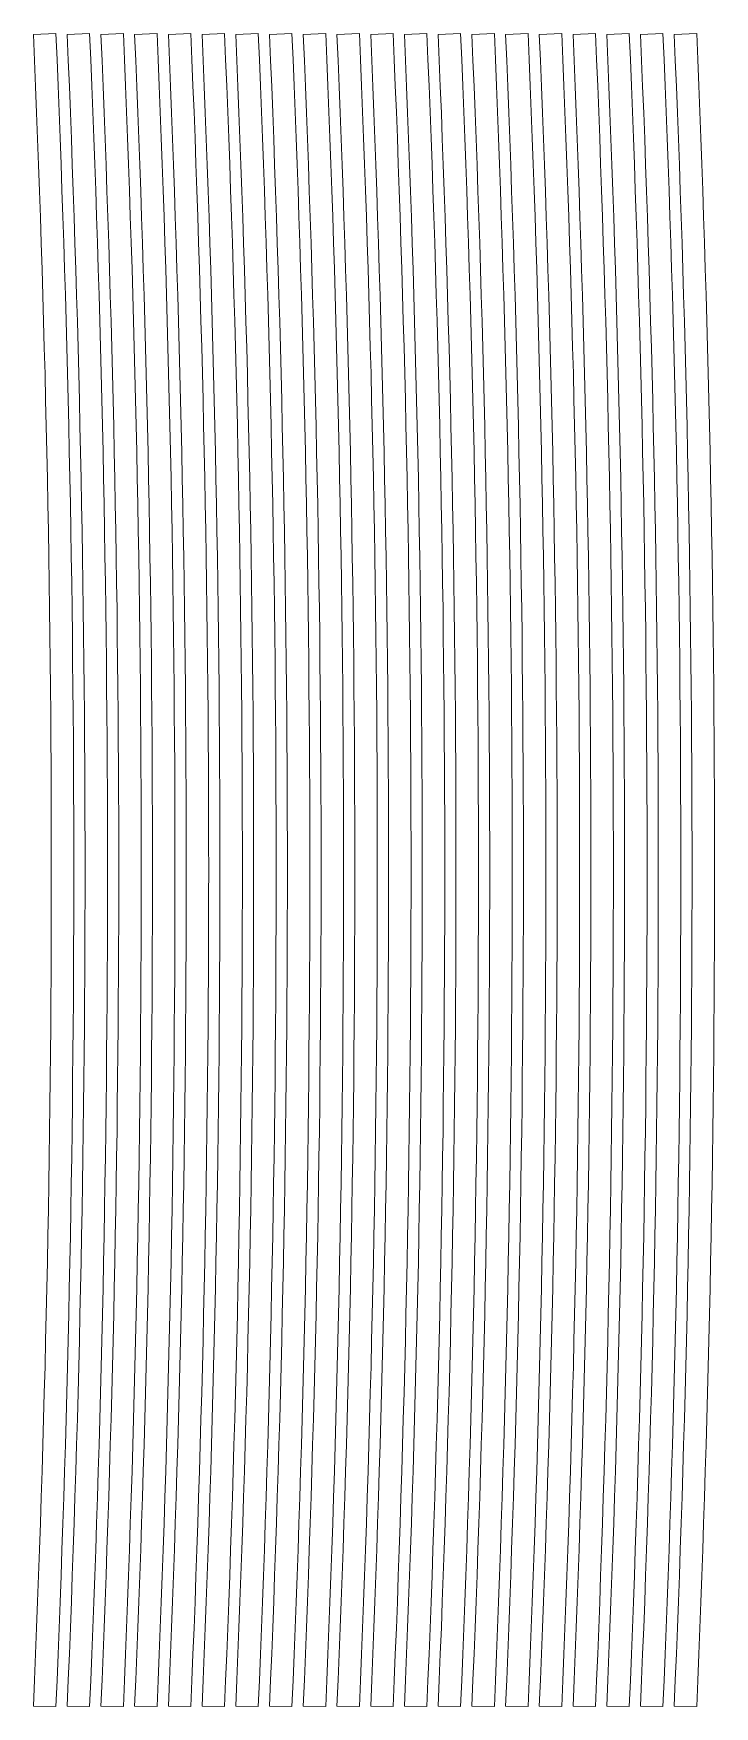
# Model space of a CAD drawing. Extents: x 224 to 527, y 429 to 1173.
import ezdxf

# ---------------------------------------------------------------- set-up
doc = ezdxf.new("R2010")
doc.units = 0

msp = doc.modelspace()

# ---------------------------------------------------------------- linework, layer by layer
at = {"color": 7, "lineweight": 13}
for p, q in [((233.82, 1172.72), (223.83, 1172.29)), ((248.82, 1172.72), (238.83, 1172.29)), ((263.82, 1172.72), (253.83, 1172.29)), ((278.82, 1172.72), (268.83, 1172.29)), ((293.82, 1172.72), (283.83, 1172.29)), ((308.82, 1172.72), (298.83, 1172.29)), ((323.82, 1172.72), (313.83, 1172.29)), ((338.82, 1172.72), (328.83, 1172.29)), ((353.82, 1172.72), (343.83, 1172.29)), ((368.82, 1172.72), (358.83, 1172.29)), ((383.82, 1172.72), (373.83, 1172.29)), ((398.82, 1172.72), (388.83, 1172.29)), ((413.82, 1172.72), (403.83, 1172.29)), ((428.82, 1172.72), (418.83, 1172.29)), ((443.82, 1172.72), (433.83, 1172.29)), ((458.82, 1172.72), (448.83, 1172.29)), ((473.82, 1172.72), (463.83, 1172.29)), ((488.82, 1172.72), (478.83, 1172.29)), ((503.82, 1172.72), (493.83, 1172.29)), ((518.82, 1172.72), (508.83, 1172.29)), ((233.82, 428.58), (223.83, 428.78)), ((248.82, 428.58), (238.83, 428.78)), ((263.82, 428.58), (253.83, 428.78)), ((278.82, 428.58), (268.83, 428.78)), ((293.82, 428.58), (283.83, 428.78)), ((308.82, 428.58), (298.83, 428.78)), ((323.82, 428.58), (313.83, 428.78)), ((338.82, 428.58), (328.83, 428.78)), ((353.82, 428.58), (343.83, 428.78)), ((368.82, 428.58), (358.83, 428.78)), ((383.82, 428.58), (373.83, 428.78)), ((398.82, 428.58), (388.83, 428.78)), ((413.82, 428.58), (403.83, 428.78)), ((428.82, 428.58), (418.83, 428.78)), ((443.82, 428.58), (433.83, 428.78)), ((458.82, 428.58), (448.83, 428.78)), ((473.82, 428.58), (463.83, 428.78)), ((488.82, 428.58), (478.83, 428.78)), ((503.82, 428.58), (493.83, 428.78)), ((518.82, 428.58), (508.83, 428.78))]:
    msp.add_line(p, q, dxfattribs=at)
for centre, radius, start, end in [((-8481.13, 800.54), 8712.89, 357.554585, 2.445424), ((-8478.42, 800.65), 8720.18, 357.554564, 2.445437), ((-8466.13, 800.54), 8712.89, 357.554585, 2.445424), ((-8463.42, 800.65), 8720.18, 357.554564, 2.445437), ((-8451.13, 800.54), 8712.89, 357.554585, 2.445424), ((-8448.42, 800.65), 8720.18, 357.554564, 2.445437), ((-8436.13, 800.54), 8712.89, 357.554585, 2.445424), ((-8433.42, 800.65), 8720.18, 357.554564, 2.445437), ((-8421.13, 800.54), 8712.89, 357.554585, 2.445424), ((-8418.42, 800.65), 8720.18, 357.554564, 2.445437), ((-8406.13, 800.54), 8712.89, 357.554585, 2.445424), ((-8403.42, 800.65), 8720.18, 357.554564, 2.445437), ((-8391.13, 800.54), 8712.89, 357.554585, 2.445424), ((-8388.42, 800.65), 8720.18, 357.554564, 2.445437), ((-8376.13, 800.54), 8712.89, 357.554585, 2.445424), ((-8373.42, 800.65), 8720.18, 357.554564, 2.445437), ((-8361.13, 800.54), 8712.89, 357.554585, 2.445424), ((-8358.42, 800.65), 8720.18, 357.554564, 2.445437), ((-8346.13, 800.54), 8712.89, 357.554585, 2.445424), ((-8343.42, 800.65), 8720.18, 357.554564, 2.445437), ((-8331.13, 800.54), 8712.89, 357.554585, 2.445424), ((-8328.42, 800.65), 8720.18, 357.554564, 2.445437), ((-8316.13, 800.54), 8712.89, 357.554585, 2.445424), ((-8313.42, 800.65), 8720.18, 357.554564, 2.445437), ((-8301.13, 800.54), 8712.89, 357.554585, 2.445424), ((-8298.42, 800.65), 8720.18, 357.554564, 2.445437), ((-8286.13, 800.54), 8712.89, 357.554585, 2.445424), ((-8283.42, 800.65), 8720.18, 357.554564, 2.445437), ((-8271.13, 800.54), 8712.89, 357.554585, 2.445424), ((-8268.42, 800.65), 8720.18, 357.554564, 2.445437), ((-8256.13, 800.54), 8712.89, 357.554585, 2.445424), ((-8253.42, 800.65), 8720.18, 357.554564, 2.445437), ((-8241.13, 800.54), 8712.89, 357.554585, 2.445424), ((-8238.42, 800.65), 8720.18, 357.554564, 2.445437), ((-8226.13, 800.54), 8712.89, 357.554585, 2.445424), ((-8223.42, 800.65), 8720.18, 357.554564, 2.445437), ((-8211.13, 800.54), 8712.89, 357.554585, 2.445424), ((-8208.42, 800.65), 8720.18, 357.554564, 2.445437), ((-8196.13, 800.54), 8712.89, 357.554585, 2.445424), ((-8193.42, 800.65), 8720.18, 357.554564, 2.445437)]:
    msp.add_arc(centre, radius, start, end, dxfattribs=at)

doc.saveas('drawing.dxf')
